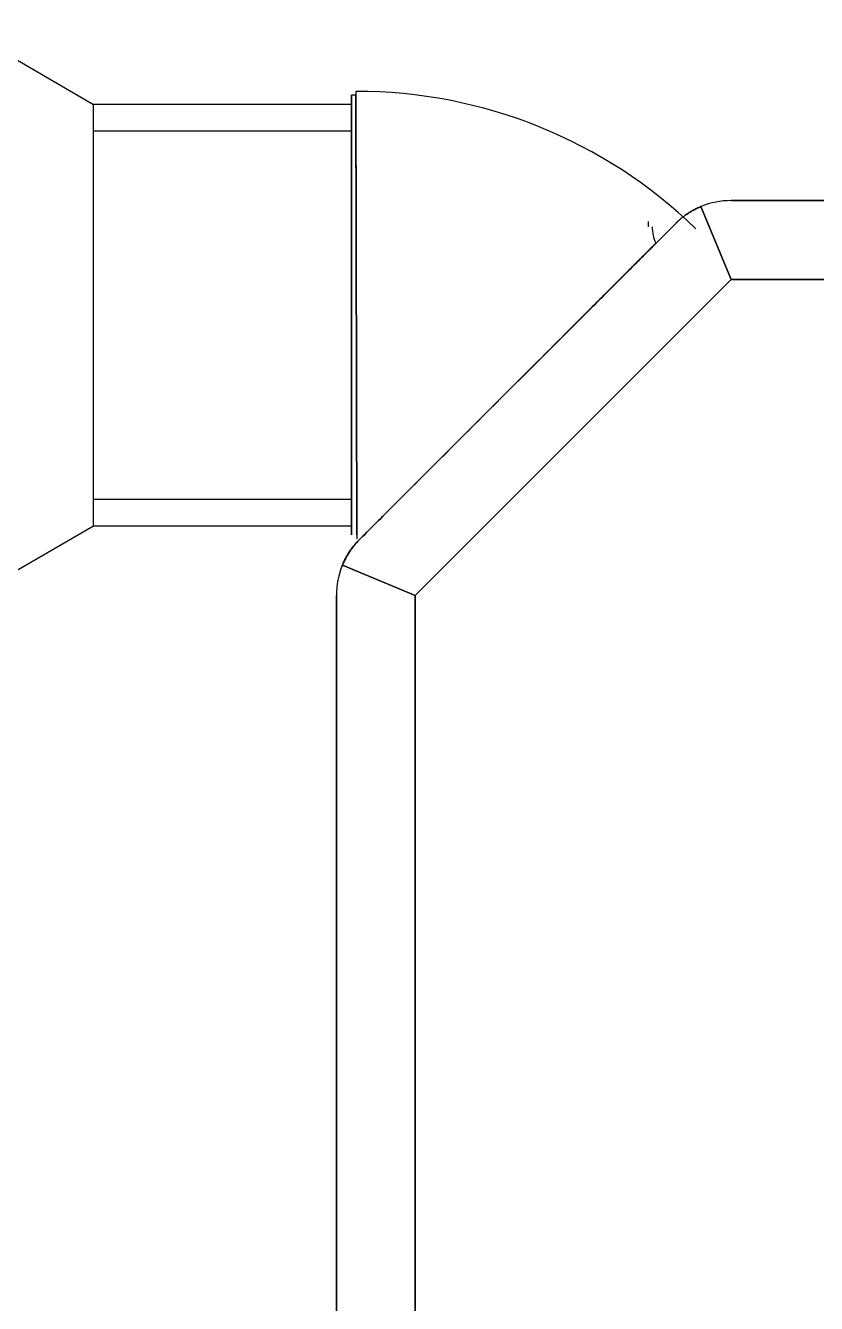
# Model space of a CAD drawing. Header units: millimetres. Extents: x 441156 to 441876, y 4514765 to 4515211.
# Drawn here: x 441335.7656 to 441335.9158, y 4515148.1298 to 4515148.3726 of the extents above; entities that cross this region are included whole.
import ezdxf

# ---------------------------------------------------------------- set-up
doc = ezdxf.new("R2010")
doc.units = ezdxf.units.MM
doc.layers.add('Instalaciones_ventilación_extracción', color=86, linetype='Continuous', lineweight=25)

msp = doc.modelspace()

# ---------------------------------------------------------------- linework, layer by layer
at = {"layer": 'Instalaciones_ventilación_extracción'}
for p, q in [((441335.7526433209, 4515148.3725512, -5.307373364137415e-07), (441335.7784740703, 4515148.3575512, -5.307373364137415e-07)), ((441335.8283126281, 4515148.360051059, -5.307373364137415e-07), (441335.8284609804, 4515148.275051189, -5.307373364137415e-07)), ((441335.8283126281, 4515148.360051059, -5.307373364137415e-07), (441335.8284609804, 4515148.275051189, -5.307373364137415e-07)), ((441335.8274740709, 4515148.3575512, -5.307373364137415e-07), (441335.7784740703, 4515148.3575512, -5.307373364137415e-07)), ((441335.7784740703, 4515148.2775512, -5.307373364137415e-07), (441335.7784740703, 4515148.3575512, -5.307373364137415e-07)), ((441335.8274740709, 4515148.3593012, -5.307373364137415e-07), (441335.8274740709, 4515148.2758012, -5.307373364137415e-07)), ((441335.8283139367, 4515148.3593012, -5.307373364137415e-07), (441335.8274740709, 4515148.3593012, -5.307373364137415e-07)), ((441335.8274740709, 4515148.2758012, -5.307373364137415e-07), (441335.8274740709, 4515148.3593012, -5.307373364137415e-07)), ((441335.8274740709, 4515148.3575512, -5.307373364137415e-07), (441335.8274740709, 4515148.2775512, -5.307373364137415e-07)), ((441335.8274740709, 4515148.2775512, -5.307373364137415e-07), (441335.8274740709, 4515148.3575512, -5.307373364137415e-07)), ((441335.8284596719, 4515148.2758012, -5.307373364137415e-07), (441335.8283139367, 4515148.3593012, -5.307373364137415e-07)), ((441335.8283139367, 4515148.3593012, -5.307373364137415e-07), (441335.8284596719, 4515148.2758012, -5.307373364137415e-07)), ((441335.7784740703, 4515148.3525512, -5.307373364137415e-07), (441335.8274740709, 4515148.3525512, -5.307373364137415e-07)), ((441335.8274740709, 4515148.2825512, -5.307373364137415e-07), (441335.8274740709, 4515148.3525512, -5.307373364137415e-07)), ((441335.8274740709, 4515148.3525512, -5.307373364137415e-07), (441335.8274740709, 4515148.2825512, -5.307373364137415e-07)), ((441335.8936602945, 4515148.33808144, -5.307373364137415e-07), (441335.8934620066, 4515148.337994266, -5.307373364137415e-07)), ((441335.8934620066, 4515148.337994266, -5.307373364137415e-07), (441335.8936602945, 4515148.33808144, -5.307373364137415e-07)), ((441335.8938612684, 4515148.33816631, -5.307373364137415e-07), (441335.8936602945, 4515148.33808144, -5.307373364137415e-07)), ((441335.8936602945, 4515148.33808144, -5.307373364137415e-07), (441335.8938612684, 4515148.33816631, -5.307373364137415e-07)), ((441335.8996023794, 4515148.324306034, -5.307373364137415e-07), (441335.8938612646, 4515148.33816631, -5.307373364137415e-07)), ((441335.8938612646, 4515148.33816631, -5.307373364137415e-07), (441335.8996023794, 4515148.324306034, -5.307373364137415e-07)), ((441336.1595964829, 4515148.339306034, -5.307373364137415e-07), (441335.8995964822, 4515148.339306034, -5.307373364137415e-07)), ((441335.8995964822, 4515148.339306034, -5.307373364137415e-07), (441336.1595964829, 4515148.339306034, -5.307373364137415e-07)), ((441335.8897010206, 4515148.335578999, -5.307373364137415e-07), (441335.8895921183, 4515148.335482471, -5.307373364137415e-07)), ((441335.8895921183, 4515148.335482471, -5.307373364137415e-07), (441335.8897010206, 4515148.335578999, -5.307373364137415e-07)), ((441335.8898140422, 4515148.33567722, -5.307373364137415e-07), (441335.8897010206, 4515148.335578999, -5.307373364137415e-07)), ((441335.8897010206, 4515148.335578999, -5.307373364137415e-07), (441335.8898140422, 4515148.33567722, -5.307373364137415e-07)), ((441335.8899310619, 4515148.335776844, -5.307373364137415e-07), (441335.8898140422, 4515148.33567722, -5.307373364137415e-07)), ((441335.8898140422, 4515148.33567722, -5.307373364137415e-07), (441335.8899310619, 4515148.335776844, -5.307373364137415e-07)), ((441335.8900522019, 4515148.335877841, -5.307373364137415e-07), (441335.8899310619, 4515148.335776844, -5.307373364137415e-07)), ((441335.8899310619, 4515148.335776844, -5.307373364137415e-07), (441335.8900522019, 4515148.335877841, -5.307373364137415e-07)), ((441335.8901777199, 4515148.335980183, -5.307373364137415e-07), (441335.8900522019, 4515148.335877841, -5.307373364137415e-07)), ((441335.8900522019, 4515148.335877841, -5.307373364137415e-07), (441335.8901777199, 4515148.335980183, -5.307373364137415e-07)), ((441335.8903074662, 4515148.336083622, -5.307373364137415e-07), (441335.8901777199, 4515148.335980183, -5.307373364137415e-07)), ((441335.8901777199, 4515148.335980183, -5.307373364137415e-07), (441335.8903074662, 4515148.336083622, -5.307373364137415e-07)), ((441335.8904411939, 4515148.33618784, -5.307373364137415e-07), (441335.8903074662, 4515148.336083622, -5.307373364137415e-07)), ((441335.8903074662, 4515148.336083622, -5.307373364137415e-07), (441335.8904411939, 4515148.33618784, -5.307373364137415e-07)), ((441335.8905787214, 4515148.336292545, -5.307373364137415e-07), (441335.8904411939, 4515148.33618784, -5.307373364137415e-07)), ((441335.8904411939, 4515148.33618784, -5.307373364137415e-07), (441335.8905787214, 4515148.336292545, -5.307373364137415e-07)), ((441335.8907197888, 4515148.336397434, -5.307373364137415e-07), (441335.8905787214, 4515148.336292545, -5.307373364137415e-07)), ((441335.8905787214, 4515148.336292545, -5.307373364137415e-07), (441335.8907197888, 4515148.336397434, -5.307373364137415e-07)), ((441335.8908641978, 4515148.336502185, -5.307373364137415e-07), (441335.8907197888, 4515148.336397434, -5.307373364137415e-07)), ((441335.8907197888, 4515148.336397434, -5.307373364137415e-07), (441335.8908641978, 4515148.336502185, -5.307373364137415e-07)), ((441335.8910117202, 4515148.336606525, -5.307373364137415e-07), (441335.8908641978, 4515148.336502185, -5.307373364137415e-07)), ((441335.8908641978, 4515148.336502185, -5.307373364137415e-07), (441335.8910117202, 4515148.336606525, -5.307373364137415e-07)), ((441335.8911626904, 4515148.336710499, -5.307373364137415e-07), (441335.8910117202, 4515148.336606525, -5.307373364137415e-07)), ((441335.8910117202, 4515148.336606525, -5.307373364137415e-07), (441335.8911626904, 4515148.336710499, -5.307373364137415e-07)), ((441335.8913178115, 4515148.336814533, -5.307373364137415e-07), (441335.8911626904, 4515148.336710499, -5.307373364137415e-07)), ((441335.8911626904, 4515148.336710499, -5.307373364137415e-07), (441335.8913178115, 4515148.336814533, -5.307373364137415e-07)), ((441335.8914769913, 4515148.336918415, -5.307373364137415e-07), (441335.8913178115, 4515148.336814533, -5.307373364137415e-07)), ((441335.8913178115, 4515148.336814533, -5.307373364137415e-07), (441335.8914769913, 4515148.336918415, -5.307373364137415e-07)), ((441335.8916401078, 4515148.337021946, -5.307373364137415e-07), (441335.8914769913, 4515148.336918415, -5.307373364137415e-07)), ((441335.8914769913, 4515148.336918415, -5.307373364137415e-07), (441335.8916401078, 4515148.337021946, -5.307373364137415e-07)), ((441335.8918070688, 4515148.337124897, -5.307373364137415e-07), (441335.8916401078, 4515148.337021946, -5.307373364137415e-07)), ((441335.8916401078, 4515148.337021946, -5.307373364137415e-07), (441335.8918070688, 4515148.337124897, -5.307373364137415e-07)), ((441335.8919777383, 4515148.337227101, -5.307373364137415e-07), (441335.8918070688, 4515148.337124897, -5.307373364137415e-07)), ((441335.8918070688, 4515148.337124897, -5.307373364137415e-07), (441335.8919777383, 4515148.337227101, -5.307373364137415e-07)), ((441335.8921520092, 4515148.337328312, -5.307373364137415e-07), (441335.8919777383, 4515148.337227101, -5.307373364137415e-07)), ((441335.8919777383, 4515148.337227101, -5.307373364137415e-07), (441335.8921520092, 4515148.337328312, -5.307373364137415e-07)), ((441335.8923297745, 4515148.337428333, -5.307373364137415e-07), (441335.8921520092, 4515148.337328312, -5.307373364137415e-07)), ((441335.8921520092, 4515148.337328312, -5.307373364137415e-07), (441335.8923297745, 4515148.337428333, -5.307373364137415e-07)), ((441335.8925109112, 4515148.337526997, -5.307373364137415e-07), (441335.8923297745, 4515148.337428333, -5.307373364137415e-07)), ((441335.8923297745, 4515148.337428333, -5.307373364137415e-07), (441335.8925109112, 4515148.337526997, -5.307373364137415e-07)), ((441335.8926952683, 4515148.337624119, -5.307373364137415e-07), (441335.8925109112, 4515148.337526997, -5.307373364137415e-07)), ((441335.8925109112, 4515148.337526997, -5.307373364137415e-07), (441335.8926952683, 4515148.337624119, -5.307373364137415e-07)), ((441335.8928827072, 4515148.337719562, -5.307373364137415e-07), (441335.8926952683, 4515148.337624119, -5.307373364137415e-07)), ((441335.8926952683, 4515148.337624119, -5.307373364137415e-07), (441335.8928827072, 4515148.337719562, -5.307373364137415e-07)), ((441335.8930730752, 4515148.337813175, -5.307373364137415e-07), (441335.8928827072, 4515148.337719562, -5.307373364137415e-07)), ((441335.8928827072, 4515148.337719562, -5.307373364137415e-07), (441335.8930730752, 4515148.337813175, -5.307373364137415e-07)), ((441335.8932662212, 4515148.337904789, -5.307373364137415e-07), (441335.8930730752, 4515148.337813175, -5.307373364137415e-07)), ((441335.8930730752, 4515148.337813175, -5.307373364137415e-07), (441335.8932662212, 4515148.337904789, -5.307373364137415e-07)), ((441335.8934620066, 4515148.337994266, -5.307373364137415e-07), (441335.8932662212, 4515148.337904789, -5.307373364137415e-07)), ((441335.8932662212, 4515148.337904789, -5.307373364137415e-07), (441335.8934620066, 4515148.337994266, -5.307373364137415e-07)), ((441335.8892429114, 4515148.335159769, -5.307373364137415e-07), (441335.8287427478, 4515148.274659605, -5.307373364137415e-07)), ((441335.8287427478, 4515148.274659605, -5.307373364137415e-07), (441335.8892429114, 4515148.335159769, -5.307373364137415e-07)), ((441335.8289898808, 4515148.274912636, -5.307373364137415e-07), (441335.8889898804, 4515148.334912635, -5.307373364137415e-07)), ((441335.8889898804, 4515148.334912635, -5.307373364137415e-07), (441335.8289898808, 4515148.274912636, -5.307373364137415e-07)), ((441335.8838464829, 4515148.335306033, -5.307373364137415e-07), (441335.8838464829, 4515148.334320433, -5.307373364137415e-07)), ((441335.8892995768, 4515148.335213535, -5.307373364137415e-07), (441335.8892429058, 4515148.335159763, -5.307373364137415e-07)), ((441335.8892429058, 4515148.335159763, -5.307373364137415e-07), (441335.8892995768, 4515148.335213535, -5.307373364137415e-07)), ((441335.8893898024, 4515148.335298023, -5.307373364137415e-07), (441335.8892995768, 4515148.335213535, -5.307373364137415e-07)), ((441335.8892995768, 4515148.335213535, -5.307373364137415e-07), (441335.8893898024, 4515148.335298023, -5.307373364137415e-07)), ((441335.8894882218, 4515148.335388584, -5.307373364137415e-07), (441335.8893898024, 4515148.335298023, -5.307373364137415e-07)), ((441335.8893898024, 4515148.335298023, -5.307373364137415e-07), (441335.8894882218, 4515148.335388584, -5.307373364137415e-07)), ((441335.8895921183, 4515148.335482471, -5.307373364137415e-07), (441335.8894882218, 4515148.335388584, -5.307373364137415e-07)), ((441335.8894882218, 4515148.335388584, -5.307373364137415e-07), (441335.8895921183, 4515148.335482471, -5.307373364137415e-07)), ((441335.8848649149, 4515148.330787677, -5.307373364137415e-07), (441335.8847541359, 4515148.330676898, -5.307373364137415e-07)), ((441335.8847541359, 4515148.330676898, -5.307373364137415e-07), (441335.8848649149, 4515148.330787677, -5.307373364137415e-07)), ((441335.8849624039, 4515148.33088515, -5.307373364137415e-07), (441335.8848649149, 4515148.330787677, -5.307373364137415e-07)), ((441335.8848649149, 4515148.330787677, -5.307373364137415e-07), (441335.8849624039, 4515148.33088515, -5.307373364137415e-07)), ((441335.8850464641, 4515148.330969227, -5.307373364137415e-07), (441335.8849624039, 4515148.33088515, -5.307373364137415e-07)), ((441335.8849624039, 4515148.33088515, -5.307373364137415e-07), (441335.8850464641, 4515148.330969227, -5.307373364137415e-07)), ((441335.8851170053, 4515148.331039753, -5.307373364137415e-07), (441335.8850464641, 4515148.330969227, -5.307373364137415e-07)), ((441335.8850464641, 4515148.330969227, -5.307373364137415e-07), (441335.8851170053, 4515148.331039753, -5.307373364137415e-07)), ((441335.8851739212, 4515148.331096684, -5.307373364137415e-07), (441335.8851170053, 4515148.331039753, -5.307373364137415e-07)), ((441335.8851170053, 4515148.331039753, -5.307373364137415e-07), (441335.8851739212, 4515148.331096684, -5.307373364137415e-07)), ((441335.8852175155, 4515148.331140262, -5.307373364137415e-07), (441335.8851739212, 4515148.331096684, -5.307373364137415e-07)), ((441335.8851739212, 4515148.331096684, -5.307373364137415e-07), (441335.8852175155, 4515148.331140262, -5.307373364137415e-07)), ((441335.885248155, 4515148.331170902, -5.307373364137415e-07), (441335.8852175155, 4515148.331140262, -5.307373364137415e-07)), ((441335.8852175155, 4515148.331140262, -5.307373364137415e-07), (441335.885248155, 4515148.331170902, -5.307373364137415e-07)), ((441335.8852662367, 4515148.331188999, -5.307373364137415e-07), (441335.885248155, 4515148.331170902, -5.307373364137415e-07)), ((441335.885248155, 4515148.331170902, -5.307373364137415e-07), (441335.8852662367, 4515148.331188999, -5.307373364137415e-07)), ((441335.8852721878, 4515148.331194934, -5.307373364137415e-07), (441335.8852662367, 4515148.331188999, -5.307373364137415e-07)), ((441335.8852662367, 4515148.331188999, -5.307373364137415e-07), (441335.8852721878, 4515148.331194934, -5.307373364137415e-07)), ((441335.8825458229, 4515148.328468585, -5.307373364137415e-07), (441335.8822943128, 4515148.328217075, -5.307373364137415e-07)), ((441335.8822943128, 4515148.328217075, -5.307373364137415e-07), (441335.8825458229, 4515148.328468585, -5.307373364137415e-07)), ((441335.8827835244, 4515148.328706272, -5.307373364137415e-07), (441335.8825458229, 4515148.328468585, -5.307373364137415e-07)), ((441335.8825458229, 4515148.328468585, -5.307373364137415e-07), (441335.8827835244, 4515148.328706272, -5.307373364137415e-07)), ((441335.8830077832, 4515148.328930546, -5.307373364137415e-07), (441335.8827835244, 4515148.328706272, -5.307373364137415e-07)), ((441335.8827835244, 4515148.328706272, -5.307373364137415e-07), (441335.8830077832, 4515148.328930546, -5.307373364137415e-07)), ((441335.8832243361, 4515148.329147083, -5.307373364137415e-07), (441335.8830077832, 4515148.328930546, -5.307373364137415e-07)), ((441335.8830077832, 4515148.328930546, -5.307373364137415e-07), (441335.8832243361, 4515148.329147083, -5.307373364137415e-07)), ((441335.8834338847, 4515148.329356632, -5.307373364137415e-07), (441335.8832243361, 4515148.329147083, -5.307373364137415e-07)), ((441335.8832243361, 4515148.329147083, -5.307373364137415e-07), (441335.8834338847, 4515148.329356632, -5.307373364137415e-07)), ((441335.8836354843, 4515148.329558246, -5.307373364137415e-07), (441335.8834338847, 4515148.329356632, -5.307373364137415e-07)), ((441335.8834338847, 4515148.329356632, -5.307373364137415e-07), (441335.8836354843, 4515148.329558246, -5.307373364137415e-07)), ((441335.8838281722, 4515148.329750935, -5.307373364137415e-07), (441335.8836354843, 4515148.329558246, -5.307373364137415e-07)), ((441335.8836354843, 4515148.329558246, -5.307373364137415e-07), (441335.8838281722, 4515148.329750935, -5.307373364137415e-07)), ((441335.884010988, 4515148.32993375, -5.307373364137415e-07), (441335.8838281722, 4515148.329750935, -5.307373364137415e-07)), ((441335.8838281722, 4515148.329750935, -5.307373364137415e-07), (441335.884010988, 4515148.32993375, -5.307373364137415e-07)), ((441335.884183183, 4515148.33010593, -5.307373364137415e-07), (441335.884010988, 4515148.32993375, -5.307373364137415e-07)), ((441335.884010988, 4515148.32993375, -5.307373364137415e-07), (441335.884183183, 4515148.33010593, -5.307373364137415e-07)), ((441335.8843441482, 4515148.330266911, -5.307373364137415e-07), (441335.884183183, 4515148.33010593, -5.307373364137415e-07)), ((441335.884183183, 4515148.33010593, -5.307373364137415e-07), (441335.8843441482, 4515148.330266911, -5.307373364137415e-07)), ((441335.8844933488, 4515148.330416095, -5.307373364137415e-07), (441335.8843441482, 4515148.330266911, -5.307373364137415e-07)), ((441335.8843441482, 4515148.330266911, -5.307373364137415e-07), (441335.8844933488, 4515148.330416095, -5.307373364137415e-07)), ((441335.884630189, 4515148.330552937, -5.307373364137415e-07), (441335.8844933488, 4515148.330416095, -5.307373364137415e-07)), ((441335.8844933488, 4515148.330416095, -5.307373364137415e-07), (441335.884630189, 4515148.330552937, -5.307373364137415e-07)), ((441335.8847541359, 4515148.330676898, -5.307373364137415e-07), (441335.884630189, 4515148.330552937, -5.307373364137415e-07)), ((441335.884630189, 4515148.330552937, -5.307373364137415e-07), (441335.8847541359, 4515148.330676898, -5.307373364137415e-07)), ((441335.8801683511, 4515148.326091114, -5.307373364137415e-07), (441335.8798177807, 4515148.325740527, -5.307373364137415e-07)), ((441335.8798177807, 4515148.325740527, -5.307373364137415e-07), (441335.8801683511, 4515148.326091114, -5.307373364137415e-07)), ((441335.8805082866, 4515148.326431049, -5.307373364137415e-07), (441335.8801683511, 4515148.326091114, -5.307373364137415e-07)), ((441335.8801683511, 4515148.326091114, -5.307373364137415e-07), (441335.8805082866, 4515148.326431049, -5.307373364137415e-07)), ((441335.8808370369, 4515148.326759784, -5.307373364137415e-07), (441335.8805082866, 4515148.326431049, -5.307373364137415e-07)), ((441335.8805082866, 4515148.326431049, -5.307373364137415e-07), (441335.8808370369, 4515148.326759784, -5.307373364137415e-07)), ((441335.8811540238, 4515148.327076785, -5.307373364137415e-07), (441335.8808370369, 4515148.326759784, -5.307373364137415e-07)), ((441335.8808370369, 4515148.326759784, -5.307373364137415e-07), (441335.8811540238, 4515148.327076785, -5.307373364137415e-07)), ((441335.8814587264, 4515148.327381473, -5.307373364137415e-07), (441335.8811540238, 4515148.327076785, -5.307373364137415e-07)), ((441335.8811540238, 4515148.327076785, -5.307373364137415e-07), (441335.8814587264, 4515148.327381473, -5.307373364137415e-07)), ((441335.8817505815, 4515148.327673328, -5.307373364137415e-07), (441335.8814587264, 4515148.327381473, -5.307373364137415e-07)), ((441335.8814587264, 4515148.327381473, -5.307373364137415e-07), (441335.8817505815, 4515148.327673328, -5.307373364137415e-07)), ((441335.8820291764, 4515148.327951923, -5.307373364137415e-07), (441335.8817505815, 4515148.327673328, -5.307373364137415e-07)), ((441335.8817505815, 4515148.327673328, -5.307373364137415e-07), (441335.8820291764, 4515148.327951923, -5.307373364137415e-07)), ((441335.8822943128, 4515148.328217075, -5.307373364137415e-07), (441335.8820291764, 4515148.327951923, -5.307373364137415e-07)), ((441335.8820291764, 4515148.327951923, -5.307373364137415e-07), (441335.8822943128, 4515148.328217075, -5.307373364137415e-07)), ((441335.8395964826, 4515148.264300137, -5.307373364137415e-07), (441335.8996023794, 4515148.324306034, -5.307373364137415e-07)), ((441335.8996023794, 4515148.324306034, -5.307373364137415e-07), (441335.8395964826, 4515148.264300137, -5.307373364137415e-07)), ((441335.877538759, 4515148.32346152, -5.307373364137415e-07), (441335.8771389329, 4515148.323061694, -5.307373364137415e-07)), ((441335.8771389329, 4515148.323061694, -5.307373364137415e-07), (441335.877538759, 4515148.32346152, -5.307373364137415e-07)), ((441335.8779347545, 4515148.323857502, -5.307373364137415e-07), (441335.877538759, 4515148.32346152, -5.307373364137415e-07)), ((441335.877538759, 4515148.32346152, -5.307373364137415e-07), (441335.8779347545, 4515148.323857502, -5.307373364137415e-07)), ((441335.8783256697, 4515148.324248416, -5.307373364137415e-07), (441335.8779347545, 4515148.323857502, -5.307373364137415e-07)), ((441335.8779347545, 4515148.323857502, -5.307373364137415e-07), (441335.8783256697, 4515148.324248416, -5.307373364137415e-07)), ((441335.878710359, 4515148.324633106, -5.307373364137415e-07), (441335.8783256697, 4515148.324248416, -5.307373364137415e-07)), ((441335.8783256697, 4515148.324248416, -5.307373364137415e-07), (441335.878710359, 4515148.324633106, -5.307373364137415e-07)), ((441335.8790878762, 4515148.325010624, -5.307373364137415e-07), (441335.878710359, 4515148.324633106, -5.307373364137415e-07)), ((441335.878710359, 4515148.324633106, -5.307373364137415e-07), (441335.8790878762, 4515148.325010624, -5.307373364137415e-07)), ((441335.8794573226, 4515148.325380069, -5.307373364137415e-07), (441335.8790878762, 4515148.325010624, -5.307373364137415e-07)), ((441335.8790878762, 4515148.325010624, -5.307373364137415e-07), (441335.8794573226, 4515148.325380069, -5.307373364137415e-07)), ((441335.8798177807, 4515148.325740527, -5.307373364137415e-07), (441335.8794573226, 4515148.325380069, -5.307373364137415e-07)), ((441335.8794573226, 4515148.325380069, -5.307373364137415e-07), (441335.8798177807, 4515148.325740527, -5.307373364137415e-07)), ((441335.8996023794, 4515148.324306034, -5.307373364137415e-07), (441336.1595905849, 4515148.324306034, -5.307373364137415e-07)), ((441336.1595905849, 4515148.324306034, -5.307373364137415e-07), (441335.8996023794, 4515148.324306034, -5.307373364137415e-07)), ((441335.8754975597, 4515148.321420307, -5.307373364137415e-07), (441335.8750587932, 4515148.320981541, -5.307373364137415e-07)), ((441335.8750587932, 4515148.320981541, -5.307373364137415e-07), (441335.8754975597, 4515148.321420307, -5.307373364137415e-07)), ((441335.8759224105, 4515148.321845173, -5.307373364137415e-07), (441335.8754975597, 4515148.321420307, -5.307373364137415e-07)), ((441335.8754975597, 4515148.321420307, -5.307373364137415e-07), (441335.8759224105, 4515148.321845173, -5.307373364137415e-07)), ((441335.8763327195, 4515148.322255481, -5.307373364137415e-07), (441335.8759224105, 4515148.321845173, -5.307373364137415e-07)), ((441335.8759224105, 4515148.321845173, -5.307373364137415e-07), (441335.8763327195, 4515148.322255481, -5.307373364137415e-07)), ((441335.8767365121, 4515148.32265926, -5.307373364137415e-07), (441335.8763327195, 4515148.322255481, -5.307373364137415e-07)), ((441335.8763327195, 4515148.322255481, -5.307373364137415e-07), (441335.8767365121, 4515148.32265926, -5.307373364137415e-07)), ((441335.8771389329, 4515148.323061694, -5.307373364137415e-07), (441335.8767365121, 4515148.32265926, -5.307373364137415e-07)), ((441335.8767365121, 4515148.32265926, -5.307373364137415e-07), (441335.8771389329, 4515148.323061694, -5.307373364137415e-07)), ((441335.8726815355, 4515148.318604282, -5.307373364137415e-07), (441335.8721754315, 4515148.318098178, -5.307373364137415e-07)), ((441335.8721754315, 4515148.318098178, -5.307373364137415e-07), (441335.8726815355, 4515148.318604282, -5.307373364137415e-07)), ((441335.873178682, 4515148.319101429, -5.307373364137415e-07), (441335.8726815355, 4515148.318604282, -5.307373364137415e-07)), ((441335.8726815355, 4515148.318604282, -5.307373364137415e-07), (441335.873178682, 4515148.319101429, -5.307373364137415e-07)), ((441335.8736659099, 4515148.319588657, -5.307373364137415e-07), (441335.873178682, 4515148.319101429, -5.307373364137415e-07)), ((441335.873178682, 4515148.319101429, -5.307373364137415e-07), (441335.8736659099, 4515148.319588657, -5.307373364137415e-07)), ((441335.8741422432, 4515148.320065006, -5.307373364137415e-07), (441335.8736659099, 4515148.319588657, -5.307373364137415e-07)), ((441335.8736659099, 4515148.319588657, -5.307373364137415e-07), (441335.8741422432, 4515148.320065006, -5.307373364137415e-07)), ((441335.8746067823, 4515148.320529545, -5.307373364137415e-07), (441335.8741422432, 4515148.320065006, -5.307373364137415e-07)), ((441335.8741422432, 4515148.320065006, -5.307373364137415e-07), (441335.8746067823, 4515148.320529545, -5.307373364137415e-07)), ((441335.8750587932, 4515148.320981541, -5.307373364137415e-07), (441335.8746067823, 4515148.320529545, -5.307373364137415e-07)), ((441335.8746067823, 4515148.320529545, -5.307373364137415e-07), (441335.8750587932, 4515148.320981541, -5.307373364137415e-07)), ((441335.8706132366, 4515148.316535984, -5.307373364137415e-07), (441335.8700815902, 4515148.316004337, -5.307373364137415e-07)), ((441335.8700815902, 4515148.316004337, -5.307373364137415e-07), (441335.8706132366, 4515148.316535984, -5.307373364137415e-07)), ((441335.8711402292, 4515148.317062977, -5.307373364137415e-07), (441335.8706132366, 4515148.316535984, -5.307373364137415e-07)), ((441335.8706132366, 4515148.316535984, -5.307373364137415e-07), (441335.8711402292, 4515148.317062977, -5.307373364137415e-07)), ((441335.8716613321, 4515148.317584095, -5.307373364137415e-07), (441335.8711402292, 4515148.317062977, -5.307373364137415e-07)), ((441335.8711402292, 4515148.317062977, -5.307373364137415e-07), (441335.8716613321, 4515148.317584095, -5.307373364137415e-07)), ((441335.8721754315, 4515148.318098178, -5.307373364137415e-07), (441335.8716613321, 4515148.317584095, -5.307373364137415e-07)), ((441335.8716613321, 4515148.317584095, -5.307373364137415e-07), (441335.8721754315, 4515148.318098178, -5.307373364137415e-07)), ((441335.8679329694, 4515148.313855732, -5.307373364137415e-07), (441335.8673969588, 4515148.313319721, -5.307373364137415e-07)), ((441335.8673969588, 4515148.313319721, -5.307373364137415e-07), (441335.8679329694, 4515148.313855732, -5.307373364137415e-07)), ((441335.8684708417, 4515148.314393588, -5.307373364137415e-07), (441335.8679329694, 4515148.313855732, -5.307373364137415e-07)), ((441335.8679329694, 4515148.313855732, -5.307373364137415e-07), (441335.8684708417, 4515148.314393588, -5.307373364137415e-07)), ((441335.8690091415, 4515148.314931904, -5.307373364137415e-07), (441335.8684708417, 4515148.314393588, -5.307373364137415e-07)), ((441335.8684708417, 4515148.314393588, -5.307373364137415e-07), (441335.8690091415, 4515148.314931904, -5.307373364137415e-07)), ((441335.8695464793, 4515148.315469242, -5.307373364137415e-07), (441335.8690091415, 4515148.314931904, -5.307373364137415e-07)), ((441335.8690091415, 4515148.314931904, -5.307373364137415e-07), (441335.8695464793, 4515148.315469242, -5.307373364137415e-07)), ((441335.8700815902, 4515148.316004337, -5.307373364137415e-07), (441335.8695464793, 4515148.315469242, -5.307373364137415e-07)), ((441335.8695464793, 4515148.315469242, -5.307373364137415e-07), (441335.8700815902, 4515148.316004337, -5.307373364137415e-07)), ((441335.8657985085, 4515148.311721271, -5.307373364137415e-07), (441335.8652487497, 4515148.311171512, -5.307373364137415e-07)), ((441335.8652487497, 4515148.311171512, -5.307373364137415e-07), (441335.8657985085, 4515148.311721271, -5.307373364137415e-07)), ((441335.8663355417, 4515148.312258304, -5.307373364137415e-07), (441335.8657985085, 4515148.311721271, -5.307373364137415e-07)), ((441335.8657985085, 4515148.311721271, -5.307373364137415e-07), (441335.8663355417, 4515148.312258304, -5.307373364137415e-07)), ((441335.8668642283, 4515148.312786991, -5.307373364137415e-07), (441335.8663355417, 4515148.312258304, -5.307373364137415e-07)), ((441335.8663355417, 4515148.312258304, -5.307373364137415e-07), (441335.8668642283, 4515148.312786991, -5.307373364137415e-07)), ((441335.8673969588, 4515148.313319721, -5.307373364137415e-07), (441335.8668642283, 4515148.312786991, -5.307373364137415e-07)), ((441335.8668642283, 4515148.312786991, -5.307373364137415e-07), (441335.8673969588, 4515148.313319721, -5.307373364137415e-07)), ((441335.8629451307, 4515148.308867877, -5.307373364137415e-07), (441335.8623488626, 4515148.308271625, -5.307373364137415e-07)), ((441335.8623488626, 4515148.308271625, -5.307373364137415e-07), (441335.8629451307, 4515148.308867877, -5.307373364137415e-07)), ((441335.8635344251, 4515148.309457188, -5.307373364137415e-07), (441335.8629451307, 4515148.308867877, -5.307373364137415e-07)), ((441335.8629451307, 4515148.308867877, -5.307373364137415e-07), (441335.8635344251, 4515148.309457188, -5.307373364137415e-07)), ((441335.8641155862, 4515148.310038334, -5.307373364137415e-07), (441335.8635344251, 4515148.309457188, -5.307373364137415e-07)), ((441335.8635344251, 4515148.309457188, -5.307373364137415e-07), (441335.8641155862, 4515148.310038334, -5.307373364137415e-07)), ((441335.8646874099, 4515148.310610157, -5.307373364137415e-07), (441335.8641155862, 4515148.310038334, -5.307373364137415e-07)), ((441335.8641155862, 4515148.310038334, -5.307373364137415e-07), (441335.8646874099, 4515148.310610157, -5.307373364137415e-07)), ((441335.8652487497, 4515148.311171512, -5.307373364137415e-07), (441335.8646874099, 4515148.310610157, -5.307373364137415e-07)), ((441335.8646874099, 4515148.310610157, -5.307373364137415e-07), (441335.8652487497, 4515148.311171512, -5.307373364137415e-07)), ((441335.860531205, 4515148.306453953, -5.307373364137415e-07), (441335.8599198011, 4515148.305842548, -5.307373364137415e-07)), ((441335.8599198011, 4515148.305842548, -5.307373364137415e-07), (441335.860531205, 4515148.306453953, -5.307373364137415e-07)), ((441335.8611406569, 4515148.307063419, -5.307373364137415e-07), (441335.860531205, 4515148.306453953, -5.307373364137415e-07)), ((441335.860531205, 4515148.306453953, -5.307373364137415e-07), (441335.8611406569, 4515148.307063419, -5.307373364137415e-07)), ((441335.8617469647, 4515148.307669727, -5.307373364137415e-07), (441335.8611406569, 4515148.307063419, -5.307373364137415e-07)), ((441335.8611406569, 4515148.307063419, -5.307373364137415e-07), (441335.8617469647, 4515148.307669727, -5.307373364137415e-07)), ((441335.8623488626, 4515148.308271625, -5.307373364137415e-07), (441335.8617469647, 4515148.307669727, -5.307373364137415e-07)), ((441335.8617469647, 4515148.307669727, -5.307373364137415e-07), (441335.8623488626, 4515148.308271625, -5.307373364137415e-07)), ((441335.8586964884, 4515148.304619251, -5.307373364137415e-07), (441335.8580872665, 4515148.304010029, -5.307373364137415e-07)), ((441335.8580872665, 4515148.304010029, -5.307373364137415e-07), (441335.8586964884, 4515148.304619251, -5.307373364137415e-07)), ((441335.8593077862, 4515148.305230534, -5.307373364137415e-07), (441335.8586964884, 4515148.304619251, -5.307373364137415e-07)), ((441335.8586964884, 4515148.304619251, -5.307373364137415e-07), (441335.8593077862, 4515148.305230534, -5.307373364137415e-07)), ((441335.8599198011, 4515148.305842548, -5.307373364137415e-07), (441335.8593077862, 4515148.305230534, -5.307373364137415e-07)), ((441335.8593077862, 4515148.305230534, -5.307373364137415e-07), (441335.8599198011, 4515148.305842548, -5.307373364137415e-07)), ((441335.8556982891, 4515148.301621052, -5.307373364137415e-07), (441335.8551199349, 4515148.301042682, -5.307373364137415e-07)), ((441335.8551199349, 4515148.301042682, -5.307373364137415e-07), (441335.8556982891, 4515148.301621052, -5.307373364137415e-07)), ((441335.8562855997, 4515148.302208347, -5.307373364137415e-07), (441335.8556982891, 4515148.301621052, -5.307373364137415e-07)), ((441335.8556982891, 4515148.301621052, -5.307373364137415e-07), (441335.8562855997, 4515148.302208347, -5.307373364137415e-07)), ((441335.8568804485, 4515148.302803196, -5.307373364137415e-07), (441335.8562855997, 4515148.302208347, -5.307373364137415e-07)), ((441335.8562855997, 4515148.302208347, -5.307373364137415e-07), (441335.8568804485, 4515148.302803196, -5.307373364137415e-07)), ((441335.8574814617, 4515148.303404224, -5.307373364137415e-07), (441335.8568804485, 4515148.302803196, -5.307373364137415e-07)), ((441335.8568804485, 4515148.302803196, -5.307373364137415e-07), (441335.8574814617, 4515148.303404224, -5.307373364137415e-07)), ((441335.8580872665, 4515148.304010029, -5.307373364137415e-07), (441335.8574814617, 4515148.303404224, -5.307373364137415e-07)), ((441335.8574814617, 4515148.303404224, -5.307373364137415e-07), (441335.8580872665, 4515148.304010029, -5.307373364137415e-07)), ((441335.8533752455, 4515148.299297992, -5.307373364137415e-07), (441335.852778047, 4515148.298700809, -5.307373364137415e-07)), ((441335.852778047, 4515148.298700809, -5.307373364137415e-07), (441335.8533752455, 4515148.299297992, -5.307373364137415e-07)), ((441335.8539653641, 4515148.299888111, -5.307373364137415e-07), (441335.8533752455, 4515148.299297992, -5.307373364137415e-07)), ((441335.8533752455, 4515148.299297992, -5.307373364137415e-07), (441335.8539653641, 4515148.299888111, -5.307373364137415e-07)), ((441335.8545469983, 4515148.300469761, -5.307373364137415e-07), (441335.8539653641, 4515148.299888111, -5.307373364137415e-07)), ((441335.8539653641, 4515148.299888111, -5.307373364137415e-07), (441335.8545469983, 4515148.300469761, -5.307373364137415e-07)), ((441335.8551199349, 4515148.301042682, -5.307373364137415e-07), (441335.8545469983, 4515148.300469761, -5.307373364137415e-07)), ((441335.8545469983, 4515148.300469761, -5.307373364137415e-07), (441335.8551199349, 4515148.301042682, -5.307373364137415e-07)), ((441335.8509578562, 4515148.296880619, -5.307373364137415e-07), (441335.8503461468, 4515148.296268909, -5.307373364137415e-07)), ((441335.8503461468, 4515148.296268909, -5.307373364137415e-07), (441335.8509578562, 4515148.296880619, -5.307373364137415e-07)), ((441335.8515679787, 4515148.297490741, -5.307373364137415e-07), (441335.8509578562, 4515148.296880619, -5.307373364137415e-07)), ((441335.8509578562, 4515148.296880619, -5.307373364137415e-07), (441335.8515679787, 4515148.297490741, -5.307373364137415e-07)), ((441335.8521751721, 4515148.298097919, -5.307373364137415e-07), (441335.8515679787, 4515148.297490741, -5.307373364137415e-07)), ((441335.8515679787, 4515148.297490741, -5.307373364137415e-07), (441335.8521751721, 4515148.298097919, -5.307373364137415e-07)), ((441335.852778047, 4515148.298700809, -5.307373364137415e-07), (441335.8521751721, 4515148.298097919, -5.307373364137415e-07)), ((441335.8521751721, 4515148.298097919, -5.307373364137415e-07), (441335.852778047, 4515148.298700809, -5.307373364137415e-07)), ((441335.8485149086, 4515148.294437671, -5.307373364137415e-07), (441335.8479100966, 4515148.293832843, -5.307373364137415e-07)), ((441335.8479100966, 4515148.293832843, -5.307373364137415e-07), (441335.8485149086, 4515148.294437671, -5.307373364137415e-07)), ((441335.8491233528, 4515148.295046115, -5.307373364137415e-07), (441335.8485149086, 4515148.294437671, -5.307373364137415e-07)), ((441335.8485149086, 4515148.294437671, -5.307373364137415e-07), (441335.8491233528, 4515148.295046115, -5.307373364137415e-07)), ((441335.8497341934, 4515148.295656956, -5.307373364137415e-07), (441335.8491233528, 4515148.295046115, -5.307373364137415e-07)), ((441335.8491233528, 4515148.295046115, -5.307373364137415e-07), (441335.8497341934, 4515148.295656956, -5.307373364137415e-07)), ((441335.8503461468, 4515148.296268909, -5.307373364137415e-07), (441335.8497341934, 4515148.295656956, -5.307373364137415e-07)), ((441335.8497341934, 4515148.295656956, -5.307373364137415e-07), (441335.8503461468, 4515148.296268909, -5.307373364137415e-07)), ((441335.8461299601, 4515148.292052723, -5.307373364137415e-07), (441335.8455522169, 4515148.291474964, -5.307373364137415e-07)), ((441335.8455522169, 4515148.291474964, -5.307373364137415e-07), (441335.8461299601, 4515148.292052723, -5.307373364137415e-07)), ((441335.8467163552, 4515148.292639118, -5.307373364137415e-07), (441335.8461299601, 4515148.292052723, -5.307373364137415e-07)), ((441335.8461299601, 4515148.292052723, -5.307373364137415e-07), (441335.8467163552, 4515148.292639118, -5.307373364137415e-07)), ((441335.8473101516, 4515148.293232914, -5.307373364137415e-07), (441335.8467163552, 4515148.292639118, -5.307373364137415e-07)), ((441335.8467163552, 4515148.292639118, -5.307373364137415e-07), (441335.8473101516, 4515148.293232914, -5.307373364137415e-07)), ((441335.8479100966, 4515148.293832843, -5.307373364137415e-07), (441335.8473101516, 4515148.293232914, -5.307373364137415e-07)), ((441335.8473101516, 4515148.293232914, -5.307373364137415e-07), (441335.8479100966, 4515148.293832843, -5.307373364137415e-07)), ((441335.8438822335, 4515148.289804981, -5.307373364137415e-07), (441335.8433502667, 4515148.289273029, -5.307373364137415e-07)), ((441335.8433502667, 4515148.289273029, -5.307373364137415e-07), (441335.8438822335, 4515148.289804981, -5.307373364137415e-07)), ((441335.8444272165, 4515148.290349964, -5.307373364137415e-07), (441335.8438822335, 4515148.289804981, -5.307373364137415e-07)), ((441335.8438822335, 4515148.289804981, -5.307373364137415e-07), (441335.8444272165, 4515148.290349964, -5.307373364137415e-07)), ((441335.8449842545, 4515148.290907001, -5.307373364137415e-07), (441335.8444272165, 4515148.290349964, -5.307373364137415e-07)), ((441335.8444272165, 4515148.290349964, -5.307373364137415e-07), (441335.8449842545, 4515148.290907001, -5.307373364137415e-07)), ((441335.8455522169, 4515148.291474964, -5.307373364137415e-07), (441335.8449842545, 4515148.290907001, -5.307373364137415e-07)), ((441335.8449842545, 4515148.290907001, -5.307373364137415e-07), (441335.8455522169, 4515148.291474964, -5.307373364137415e-07)), ((441335.8412114425, 4515148.287134205, -5.307373364137415e-07), (441335.8406735395, 4515148.286596302, -5.307373364137415e-07)), ((441335.8406735395, 4515148.286596302, -5.307373364137415e-07), (441335.8412114425, 4515148.287134205, -5.307373364137415e-07)), ((441335.8417495132, 4515148.28767226, -5.307373364137415e-07), (441335.8412114425, 4515148.287134205, -5.307373364137415e-07)), ((441335.8412114425, 4515148.287134205, -5.307373364137415e-07), (441335.8417495132, 4515148.28767226, -5.307373364137415e-07)), ((441335.8422863015, 4515148.288209049, -5.307373364137415e-07), (441335.8417495132, 4515148.28767226, -5.307373364137415e-07)), ((441335.8417495132, 4515148.28767226, -5.307373364137415e-07), (441335.8422863015, 4515148.288209049, -5.307373364137415e-07)), ((441335.8428203591, 4515148.288743122, -5.307373364137415e-07), (441335.8422863015, 4515148.288209049, -5.307373364137415e-07)), ((441335.8422863015, 4515148.288209049, -5.307373364137415e-07), (441335.8428203591, 4515148.288743122, -5.307373364137415e-07)), ((441335.8433502667, 4515148.289273029, -5.307373364137415e-07), (441335.8428203591, 4515148.288743122, -5.307373364137415e-07)), ((441335.8428203591, 4515148.288743122, -5.307373364137415e-07), (441335.8433502667, 4515148.289273029, -5.307373364137415e-07)), ((441335.8390741131, 4515148.28499686, -5.307373364137415e-07), (441335.8385498362, 4515148.284472599, -5.307373364137415e-07)), ((441335.8385498362, 4515148.284472599, -5.307373364137415e-07), (441335.8390741131, 4515148.28499686, -5.307373364137415e-07)), ((441335.8396036389, 4515148.285526386, -5.307373364137415e-07), (441335.8390741131, 4515148.28499686, -5.307373364137415e-07)), ((441335.8390741131, 4515148.28499686, -5.307373364137415e-07), (441335.8396036389, 4515148.285526386, -5.307373364137415e-07)), ((441335.8401371927, 4515148.28605994, -5.307373364137415e-07), (441335.8396036389, 4515148.285526386, -5.307373364137415e-07)), ((441335.8396036389, 4515148.285526386, -5.307373364137415e-07), (441335.8401371927, 4515148.28605994, -5.307373364137415e-07)), ((441335.8406735395, 4515148.286596302, -5.307373364137415e-07), (441335.8401371927, 4515148.28605994, -5.307373364137415e-07)), ((441335.8401371927, 4515148.28605994, -5.307373364137415e-07), (441335.8406735395, 4515148.286596302, -5.307373364137415e-07)), ((441335.8274740709, 4515148.2825512, -5.307373364137415e-07), (441335.7784740703, 4515148.2825512, -5.307373364137415e-07)), ((441335.8365280011, 4515148.282450749, -5.307373364137415e-07), (441335.8360463266, 4515148.281969089, -5.307373364137415e-07)), ((441335.8360463266, 4515148.281969089, -5.307373364137415e-07), (441335.8365280011, 4515148.282450749, -5.307373364137415e-07)), ((441335.8370201585, 4515148.28294292, -5.307373364137415e-07), (441335.8365280011, 4515148.282450749, -5.307373364137415e-07)), ((441335.8365280011, 4515148.282450749, -5.307373364137415e-07), (441335.8370201585, 4515148.28294292, -5.307373364137415e-07)), ((441335.8375218517, 4515148.283444599, -5.307373364137415e-07), (441335.8370201585, 4515148.28294292, -5.307373364137415e-07)), ((441335.8370201585, 4515148.28294292, -5.307373364137415e-07), (441335.8375218517, 4515148.283444599, -5.307373364137415e-07)), ((441335.83803206, 4515148.283954822, -5.307373364137415e-07), (441335.8375218517, 4515148.283444599, -5.307373364137415e-07)), ((441335.8375218517, 4515148.283444599, -5.307373364137415e-07), (441335.83803206, 4515148.283954822, -5.307373364137415e-07)), ((441335.8385498362, 4515148.284472599, -5.307373364137415e-07), (441335.83803206, 4515148.283954822, -5.307373364137415e-07)), ((441335.83803206, 4515148.283954822, -5.307373364137415e-07), (441335.8385498362, 4515148.284472599, -5.307373364137415e-07)), ((441335.8338256233, 4515148.279748386, -5.307373364137415e-07), (441335.8334213576, 4515148.27934412, -5.307373364137415e-07)), ((441335.8334213576, 4515148.27934412, -5.307373364137415e-07), (441335.8338256233, 4515148.279748386, -5.307373364137415e-07)), ((441335.834242311, 4515148.280165073, -5.307373364137415e-07), (441335.8338256233, 4515148.279748386, -5.307373364137415e-07)), ((441335.8338256233, 4515148.279748386, -5.307373364137415e-07), (441335.834242311, 4515148.280165073, -5.307373364137415e-07)), ((441335.8346734323, 4515148.280596195, -5.307373364137415e-07), (441335.834242311, 4515148.280165073, -5.307373364137415e-07)), ((441335.834242311, 4515148.280165073, -5.307373364137415e-07), (441335.8346734323, 4515148.280596195, -5.307373364137415e-07)), ((441335.8351182721, 4515148.281041034, -5.307373364137415e-07), (441335.8346734323, 4515148.280596195, -5.307373364137415e-07)), ((441335.8346734323, 4515148.280596195, -5.307373364137415e-07), (441335.8351182721, 4515148.281041034, -5.307373364137415e-07)), ((441335.8355761428, 4515148.281498905, -5.307373364137415e-07), (441335.8351182721, 4515148.281041034, -5.307373364137415e-07)), ((441335.8351182721, 4515148.281041034, -5.307373364137415e-07), (441335.8355761428, 4515148.281498905, -5.307373364137415e-07)), ((441335.8360463266, 4515148.281969089, -5.307373364137415e-07), (441335.8355761428, 4515148.281498905, -5.307373364137415e-07)), ((441335.8355761428, 4515148.281498905, -5.307373364137415e-07), (441335.8360463266, 4515148.281969089, -5.307373364137415e-07)), ((441335.7526433209, 4515148.262551201, -5.307373364137415e-07), (441335.7784740703, 4515148.2775512, -5.307373364137415e-07)), ((441335.7784740703, 4515148.2775512, -5.307373364137415e-07), (441335.8274740709, 4515148.2775512, -5.307373364137415e-07)), ((441335.8314448862, 4515148.277367649, -5.307373364137415e-07), (441335.8310659804, 4515148.276988743, -5.307373364137415e-07)), ((441335.8310659804, 4515148.276988743, -5.307373364137415e-07), (441335.8314448862, 4515148.277367649, -5.307373364137415e-07)), ((441335.8318307965, 4515148.277753559, -5.307373364137415e-07), (441335.8314448862, 4515148.277367649, -5.307373364137415e-07)), ((441335.8314448862, 4515148.277367649, -5.307373364137415e-07), (441335.8318307965, 4515148.277753559, -5.307373364137415e-07)), ((441335.8322226728, 4515148.278145419, -5.307373364137415e-07), (441335.8318307965, 4515148.277753559, -5.307373364137415e-07)), ((441335.8318307965, 4515148.277753559, -5.307373364137415e-07), (441335.8322226728, 4515148.278145419, -5.307373364137415e-07)), ((441335.8326192337, 4515148.27854198, -5.307373364137415e-07), (441335.8322226728, 4515148.278145419, -5.307373364137415e-07)), ((441335.8322226728, 4515148.278145419, -5.307373364137415e-07), (441335.8326192337, 4515148.27854198, -5.307373364137415e-07)), ((441335.8330192116, 4515148.278941974, -5.307373364137415e-07), (441335.8326192337, 4515148.27854198, -5.307373364137415e-07)), ((441335.8326192337, 4515148.27854198, -5.307373364137415e-07), (441335.8330192116, 4515148.278941974, -5.307373364137415e-07)), ((441335.8334213576, 4515148.27934412, -5.307373364137415e-07), (441335.8330192116, 4515148.278941974, -5.307373364137415e-07)), ((441335.8330192116, 4515148.278941974, -5.307373364137415e-07), (441335.8334213576, 4515148.27934412, -5.307373364137415e-07)), ((441335.8289898845, 4515148.274912632, -5.307373364137415e-07), (441335.8287003335, 4515148.274614964, -5.307373364137415e-07)), ((441335.8289477403, 4515148.274870319, -5.307373364137415e-07), (441335.8289898845, 4515148.274912632, -5.307373364137415e-07)), ((441335.8293085496, 4515148.275231296, -5.307373364137415e-07), (441335.8289899916, 4515148.274912754, -5.307373364137415e-07)), ((441335.8289899916, 4515148.274912754, -5.307373364137415e-07), (441335.8293085496, 4515148.275231296, -5.307373364137415e-07)), ((441335.8296389176, 4515148.275561679, -5.307373364137415e-07), (441335.8293085496, 4515148.275231296, -5.307373364137415e-07)), ((441335.8293085496, 4515148.275231296, -5.307373364137415e-07), (441335.8296389176, 4515148.275561679, -5.307373364137415e-07)), ((441335.8299805771, 4515148.275903339, -5.307373364137415e-07), (441335.8296389176, 4515148.275561679, -5.307373364137415e-07)), ((441335.8296389176, 4515148.275561679, -5.307373364137415e-07), (441335.8299805771, 4515148.275903339, -5.307373364137415e-07)), ((441335.830332902, 4515148.27625565, -5.307373364137415e-07), (441335.8299805771, 4515148.275903339, -5.307373364137415e-07)), ((441335.8299805771, 4515148.275903339, -5.307373364137415e-07), (441335.830332902, 4515148.27625565, -5.307373364137415e-07)), ((441335.8306950086, 4515148.276617755, -5.307373364137415e-07), (441335.830332902, 4515148.27625565, -5.307373364137415e-07)), ((441335.830332902, 4515148.27625565, -5.307373364137415e-07), (441335.8306950086, 4515148.276617755, -5.307373364137415e-07)), ((441335.8310659804, 4515148.276988743, -5.307373364137415e-07), (441335.8306950086, 4515148.276617755, -5.307373364137415e-07)), ((441335.8306950086, 4515148.276617755, -5.307373364137415e-07), (441335.8310659804, 4515148.276988743, -5.307373364137415e-07)), ((441335.8271296403, 4515148.272647724, -5.307373364137415e-07), (441335.8269630444, 4515148.272393283, -5.307373364137415e-07)), ((441335.8269758156, 4515148.27241312, -5.307373364137415e-07), (441335.8271736155, 4515148.272713016, -5.307373364137415e-07)), ((441335.8270879832, 4515148.272584705, -5.307373364137415e-07), (441335.8269841016, 4515148.272425525, -5.307373364137415e-07)), ((441335.8269841016, 4515148.272425525, -5.307373364137415e-07), (441335.8270879832, 4515148.272584705, -5.307373364137415e-07)), ((441335.8271920175, 4515148.272739826, -5.307373364137415e-07), (441335.8270879832, 4515148.272584705, -5.307373364137415e-07)), ((441335.8270879832, 4515148.272584705, -5.307373364137415e-07), (441335.8271920175, 4515148.272739826, -5.307373364137415e-07)), ((441335.8273095104, 4515148.272910328, -5.307373364137415e-07), (441335.8271296403, 4515148.272647724, -5.307373364137415e-07)), ((441335.8271736155, 4515148.272713016, -5.307373364137415e-07), (441335.8273885508, 4515148.273022113, -5.307373364137415e-07)), ((441335.8272959913, 4515148.272890796, -5.307373364137415e-07), (441335.8271920175, 4515148.272739826, -5.307373364137415e-07)), ((441335.8271920175, 4515148.272739826, -5.307373364137415e-07), (441335.8272959913, 4515148.272890796, -5.307373364137415e-07)), ((441335.8274003311, 4515148.273038318, -5.307373364137415e-07), (441335.8272959913, 4515148.272890796, -5.307373364137415e-07)), ((441335.8272959913, 4515148.272890796, -5.307373364137415e-07), (441335.8274003311, 4515148.273038318, -5.307373364137415e-07)), ((441335.8275032208, 4515148.273180363, -5.307373364137415e-07), (441335.8273095104, 4515148.272910328, -5.307373364137415e-07)), ((441335.8273885508, 4515148.273022113, -5.307373364137415e-07), (441335.8276212166, 4515148.273339054, -5.307373364137415e-07)), ((441335.8275050825, 4515148.273182727, -5.307373364137415e-07), (441335.8274003311, 4515148.273038318, -5.307373364137415e-07)), ((441335.8274003311, 4515148.273038318, -5.307373364137415e-07), (441335.8275050825, 4515148.273182727, -5.307373364137415e-07)), ((441335.8277113202, 4515148.273457156, -5.307373364137415e-07), (441335.8275032208, 4515148.273180363, -5.307373364137415e-07)), ((441335.8276099709, 4515148.273323795, -5.307373364137415e-07), (441335.8275050825, 4515148.273182727, -5.307373364137415e-07)), ((441335.8275050825, 4515148.273182727, -5.307373364137415e-07), (441335.8276099709, 4515148.273323795, -5.307373364137415e-07)), ((441335.8277146767, 4515148.273461322, -5.307373364137415e-07), (441335.8276099709, 4515148.273323795, -5.307373364137415e-07)), ((441335.8276099709, 4515148.273323795, -5.307373364137415e-07), (441335.8277146767, 4515148.273461322, -5.307373364137415e-07)), ((441335.8276212166, 4515148.273339054, -5.307373364137415e-07), (441335.8278722239, 4515148.27366248, -5.307373364137415e-07)), ((441335.8279344651, 4515148.273739872, -5.307373364137415e-07), (441335.8277113202, 4515148.273457156, -5.307373364137415e-07)), ((441335.8278188945, 4515148.273595051, -5.307373364137415e-07), (441335.8277146767, 4515148.273461322, -5.307373364137415e-07)), ((441335.8277146767, 4515148.273461322, -5.307373364137415e-07), (441335.8278188945, 4515148.273595051, -5.307373364137415e-07)), ((441335.8279223337, 4515148.273724796, -5.307373364137415e-07), (441335.8278188945, 4515148.273595051, -5.307373364137415e-07)), ((441335.8278188945, 4515148.273595051, -5.307373364137415e-07), (441335.8279223337, 4515148.273724796, -5.307373364137415e-07)), ((441335.8278722239, 4515148.27366248, -5.307373364137415e-07), (441335.8281421826, 4515148.273991032, -5.307373364137415e-07)), ((441335.8280246748, 4515148.273850314, -5.307373364137415e-07), (441335.8279223337, 4515148.273724796, -5.307373364137415e-07)), ((441335.8279223337, 4515148.273724796, -5.307373364137415e-07), (441335.8280246748, 4515148.273850314, -5.307373364137415e-07)), ((441335.8281732497, 4515148.274027652, -5.307373364137415e-07), (441335.8279344651, 4515148.273739872, -5.307373364137415e-07)), ((441335.8281256731, 4515148.273971454, -5.307373364137415e-07), (441335.8280246748, 4515148.273850314, -5.307373364137415e-07)), ((441335.8280246748, 4515148.273850314, -5.307373364137415e-07), (441335.8281256731, 4515148.273971454, -5.307373364137415e-07)), ((441335.8282252976, 4515148.274088474, -5.307373364137415e-07), (441335.8281256731, 4515148.273971454, -5.307373364137415e-07)), ((441335.8281256731, 4515148.273971454, -5.307373364137415e-07), (441335.8282252976, 4515148.274088474, -5.307373364137415e-07)), ((441335.8281421826, 4515148.273991032, -5.307373364137415e-07), (441335.828431688, 4515148.274323383, -5.307373364137415e-07)), ((441335.8284283305, 4515148.274319645, -5.307373364137415e-07), (441335.8281732497, 4515148.274027652, -5.307373364137415e-07)), ((441335.8283235176, 4515148.274201496, -5.307373364137415e-07), (441335.8282252976, 4515148.274088474, -5.307373364137415e-07)), ((441335.8282252976, 4515148.274088474, -5.307373364137415e-07), (441335.8283235176, 4515148.274201496, -5.307373364137415e-07)), ((441335.8284200455, 4515148.274310398, -5.307373364137415e-07), (441335.8283235176, 4515148.274201496, -5.307373364137415e-07)), ((441335.8283235176, 4515148.274201496, -5.307373364137415e-07), (441335.8284200455, 4515148.274310398, -5.307373364137415e-07)), ((441335.8285139321, 4515148.274414295, -5.307373364137415e-07), (441335.8284200455, 4515148.274310398, -5.307373364137415e-07)), ((441335.8284200455, 4515148.274310398, -5.307373364137415e-07), (441335.8285139321, 4515148.274414295, -5.307373364137415e-07)), ((441335.8287003335, 4515148.274614964, -5.307373364137415e-07), (441335.8284283305, 4515148.274319645, -5.307373364137415e-07)), ((441335.828431688, 4515148.274323383, -5.307373364137415e-07), (441335.8287424172, 4515148.274659259, -5.307373364137415e-07)), ((441335.828604493, 4515148.274512714, -5.307373364137415e-07), (441335.8285139321, 4515148.274414295, -5.307373364137415e-07)), ((441335.8285139321, 4515148.274414295, -5.307373364137415e-07), (441335.828604493, 4515148.274512714, -5.307373364137415e-07)), ((441335.8286889817, 4515148.274602939, -5.307373364137415e-07), (441335.828604493, 4515148.274512714, -5.307373364137415e-07)), ((441335.828604493, 4515148.274512714, -5.307373364137415e-07), (441335.8286889817, 4515148.274602939, -5.307373364137415e-07)), ((441335.8287427534, 4515148.27465961, -5.307373364137415e-07), (441335.8286889817, 4515148.274602939, -5.307373364137415e-07)), ((441335.8286889817, 4515148.274602939, -5.307373364137415e-07), (441335.8287427534, 4515148.27465961, -5.307373364137415e-07)), ((441335.8287424172, 4515148.274659259, -5.307373364137415e-07), (441335.8287827621, 4515148.274701404, -5.307373364137415e-07)), ((441335.8287827621, 4515148.274701404, -5.307373364137415e-07), (441335.8288234721, 4515148.274743579, -5.307373364137415e-07)), ((441335.8288234721, 4515148.274743579, -5.307373364137415e-07), (441335.8288645341, 4515148.274785785, -5.307373364137415e-07)), ((441335.8288645341, 4515148.274785785, -5.307373364137415e-07), (441335.8289059463, 4515148.274828037, -5.307373364137415e-07)), ((441335.8289059463, 4515148.274828037, -5.307373364137415e-07), (441335.8289477403, 4515148.274870319, -5.307373364137415e-07)), ((441335.8257405559, 4515148.270051762, -5.307373364137415e-07), (441335.8257164319, 4515148.269993274, -5.307373364137415e-07)), ((441335.8257309121, 4515148.270028461, -5.307373364137415e-07), (441335.8257665268, 4515148.270114018, -5.307373364137415e-07)), ((441335.8257362057, 4515148.270041252, -5.307373364137415e-07), (441335.8395964826, 4515148.264300137, -5.307373364137415e-07)), ((441335.8395964826, 4515148.264300137, -5.307373364137415e-07), (441335.8257362057, 4515148.270041252, -5.307373364137415e-07)), ((441335.8258210762, 4515148.270242222, -5.307373364137415e-07), (441335.8257362076, 4515148.270041248, -5.307373364137415e-07)), ((441335.8257362076, 4515148.270041248, -5.307373364137415e-07), (441335.8258210762, 4515148.270242222, -5.307373364137415e-07)), ((441335.8257718214, 4515148.270126621, -5.307373364137415e-07), (441335.8257405559, 4515148.270051762, -5.307373364137415e-07)), ((441335.8257665268, 4515148.270114018, -5.307373364137415e-07), (441335.8258127604, 4515148.270223225, -5.307373364137415e-07)), ((441335.8258102887, 4515148.270217639, -5.307373364137415e-07), (441335.8257718214, 4515148.270126621, -5.307373364137415e-07)), ((441335.8258562327, 4515148.270324345, -5.307373364137415e-07), (441335.8258102887, 4515148.270217639, -5.307373364137415e-07)), ((441335.8258127604, 4515148.270223225, -5.307373364137415e-07), (441335.8258701336, 4515148.270355396, -5.307373364137415e-07)), ((441335.8259082499, 4515148.27044051, -5.307373364137415e-07), (441335.8258210762, 4515148.270242222, -5.307373364137415e-07)), ((441335.8258210762, 4515148.270242222, -5.307373364137415e-07), (441335.8259082499, 4515148.27044051, -5.307373364137415e-07)), ((441335.8259100352, 4515148.270446262, -5.307373364137415e-07), (441335.8258562327, 4515148.270324345, -5.307373364137415e-07)), ((441335.8258701336, 4515148.270355396, -5.307373364137415e-07), (441335.8259392257, 4515148.2705098, -5.307373364137415e-07)), ((441335.8259977276, 4515148.270636295, -5.307373364137415e-07), (441335.8259082499, 4515148.27044051, -5.307373364137415e-07)), ((441335.8259082499, 4515148.27044051, -5.307373364137415e-07), (441335.8259977276, 4515148.270636295, -5.307373364137415e-07)), ((441335.8259720473, 4515148.270582935, -5.307373364137415e-07), (441335.8259100352, 4515148.270446262, -5.307373364137415e-07)), ((441335.8259392257, 4515148.2705098, -5.307373364137415e-07), (441335.8260206465, 4515148.270685733, -5.307373364137415e-07)), ((441335.82604265, 4515148.270733859, -5.307373364137415e-07), (441335.8259720473, 4515148.270582935, -5.307373364137415e-07)), ((441335.8260893418, 4515148.270829441, -5.307373364137415e-07), (441335.8259977276, 4515148.270636295, -5.307373364137415e-07)), ((441335.8259977276, 4515148.270636295, -5.307373364137415e-07), (441335.8260893418, 4515148.270829441, -5.307373364137415e-07)), ((441335.8260206465, 4515148.270685733, -5.307373364137415e-07), (441335.8261149765, 4515148.27088245, -5.307373364137415e-07)), ((441335.8261222091, 4515148.270898594, -5.307373364137415e-07), (441335.82604265, 4515148.270733859, -5.307373364137415e-07)), ((441335.8261829537, 4515148.271019809, -5.307373364137415e-07), (441335.8260893418, 4515148.270829441, -5.307373364137415e-07)), ((441335.8260893418, 4515148.270829441, -5.307373364137415e-07), (441335.8261829537, 4515148.271019809, -5.307373364137415e-07)), ((441335.8261149765, 4515148.27088245, -5.307373364137415e-07), (441335.826222642, 4515148.271098774, -5.307373364137415e-07)), ((441335.8262110759, 4515148.271076634, -5.307373364137415e-07), (441335.8261222091, 4515148.270898594, -5.307373364137415e-07)), ((441335.8262783975, 4515148.271207249, -5.307373364137415e-07), (441335.8261829537, 4515148.271019809, -5.307373364137415e-07)), ((441335.8261829537, 4515148.271019809, -5.307373364137415e-07), (441335.8262783975, 4515148.271207249, -5.307373364137415e-07)), ((441335.8263096322, 4515148.27126752, -5.307373364137415e-07), (441335.8262110759, 4515148.271076634, -5.307373364137415e-07)), ((441335.826222642, 4515148.271098774, -5.307373364137415e-07), (441335.8263438425, 4515148.271332432, -5.307373364137415e-07)), ((441335.8263755196, 4515148.271391605, -5.307373364137415e-07), (441335.8262783975, 4515148.271207249, -5.307373364137415e-07)), ((441335.8262783975, 4515148.271207249, -5.307373364137415e-07), (441335.8263755196, 4515148.271391605, -5.307373364137415e-07)), ((441335.8264182291, 4515148.271470783, -5.307373364137415e-07), (441335.8263096322, 4515148.27126752, -5.307373364137415e-07)), ((441335.8263438425, 4515148.271332432, -5.307373364137415e-07), (441335.8264791581, 4515148.271582065, -5.307373364137415e-07)), ((441335.8264741829, 4515148.271572743, -5.307373364137415e-07), (441335.8263755196, 4515148.271391605, -5.307373364137415e-07)), ((441335.8263755196, 4515148.271391605, -5.307373364137415e-07), (441335.8264741829, 4515148.271572743, -5.307373364137415e-07)), ((441335.8265373089, 4515148.271685719, -5.307373364137415e-07), (441335.8264182291, 4515148.271470783, -5.307373364137415e-07)), ((441335.8265742051, 4515148.271750507, -5.307373364137415e-07), (441335.8264741829, 4515148.271572743, -5.307373364137415e-07)), ((441335.8264741829, 4515148.271572743, -5.307373364137415e-07), (441335.8265742051, 4515148.271750507, -5.307373364137415e-07)), ((441335.8264791581, 4515148.271582065, -5.307373364137415e-07), (441335.8266291969, 4515148.271846287, -5.307373364137415e-07)), ((441335.8266674361, 4515148.271911579, -5.307373364137415e-07), (441335.8265373089, 4515148.271685719, -5.307373364137415e-07)), ((441335.8266754166, 4515148.271924778, -5.307373364137415e-07), (441335.8265742051, 4515148.271750507, -5.307373364137415e-07)), ((441335.8265742051, 4515148.271750507, -5.307373364137415e-07), (441335.8266754166, 4515148.271924778, -5.307373364137415e-07)), ((441335.8266291969, 4515148.271846287, -5.307373364137415e-07), (441335.8267945421, 4515148.272123752, -5.307373364137415e-07)), ((441335.8268091592, 4515148.272147663, -5.307373364137415e-07), (441335.8266674361, 4515148.271911579, -5.307373364137415e-07)), ((441335.82677762, 4515148.272095447, -5.307373364137415e-07), (441335.8266754166, 4515148.271924778, -5.307373364137415e-07)), ((441335.8266754166, 4515148.271924778, -5.307373364137415e-07), (441335.82677762, 4515148.272095447, -5.307373364137415e-07)), ((441335.8268805702, 4515148.272262409, -5.307373364137415e-07), (441335.82677762, 4515148.272095447, -5.307373364137415e-07)), ((441335.82677762, 4515148.272095447, -5.307373364137415e-07), (441335.8268805702, 4515148.272262409, -5.307373364137415e-07)), ((441335.8267945421, 4515148.272123752, -5.307373364137415e-07), (441335.8269758156, 4515148.27241312, -5.307373364137415e-07)), ((441335.8269630444, 4515148.272393283, -5.307373364137415e-07), (441335.8268091592, 4515148.272147663, -5.307373364137415e-07)), ((441335.8269841016, 4515148.272425525, -5.307373364137415e-07), (441335.8268805702, 4515148.272262409, -5.307373364137415e-07)), ((441335.8268805702, 4515148.272262409, -5.307373364137415e-07), (441335.8269841016, 4515148.272425525, -5.307373364137415e-07)), ((441335.8256857159, 4515148.269917683, -5.307373364137415e-07), (441335.825690706, 4515148.269930042, -5.307373364137415e-07)), ((441335.825689119, 4515148.269926106, -5.307373364137415e-07), (441335.8256857159, 4515148.269917683, -5.307373364137415e-07)), ((441335.8256993272, 4515148.269951328, -5.307373364137415e-07), (441335.825689119, 4515148.269926106, -5.307373364137415e-07)), ((441335.825690706, 4515148.269930042, -5.307373364137415e-07), (441335.8257057198, 4515148.269967045, -5.307373364137415e-07)), ((441335.8257164319, 4515148.269993274, -5.307373364137415e-07), (441335.8256993272, 4515148.269951328, -5.307373364137415e-07)), ((441335.8257057198, 4515148.269967045, -5.307373364137415e-07), (441335.8257309121, 4515148.270028461, -5.307373364137415e-07)), ((441335.824596483, 4515148.004306034, -5.307373364137415e-07), (441335.824596483, 4515148.264306034, -5.307373364137415e-07)), ((441335.824596483, 4515148.264306034, -5.307373364137415e-07), (441335.824596483, 4515148.004306034, -5.307373364137415e-07)), ((441335.8395964826, 4515148.004311931, -5.307373364137415e-07), (441335.8395964826, 4515148.264300137, -5.307373364137415e-07)), ((441335.8395964826, 4515148.264300137, -5.307373364137415e-07), (441335.8395964826, 4515148.004311931, -5.307373364137415e-07))]:
    msp.add_line(p, q, dxfattribs=at)
for centre, radius, start, end in [((441335.8284740711, 4515148.2675512, -5.307373364137415e-07), 0.09250000000044167, 45.88582193102449, 90.10001856623661), ((441335.8920964829, 4515148.334306033, -5.307373364137415e-07), 0.007500000000035811, 179.9000188931365, 204.5075248498589), ((441335.8995964822, 4515148.324306034, -5.307373364137415e-07), 0.01500000000007162, 133.6489749078456, 135.0000093949971), ((441335.8995964822, 4515148.324306034, -5.307373364137415e-07), 0.01500000000007162, 133.6489749078456, 135.0000093949971), ((441335.8395964826, 4515148.264306034, -5.307373364137415e-07), 0.01500000000007162, 135.0000093949971, 136.3510438117065), ((441335.8395964826, 4515148.264306034, -5.307373364137415e-07), 0.01500000000007162, 135.0000093949971, 136.3510438117065)]:
    msp.add_arc(centre, radius, start, end, dxfattribs=at)
for centre, major_axis, start_param, end_param in [((441335.8995964822, 4515148.324306034, -5.307373364137415e-07), (1.24218211923855e-17, 0.01500000000007162), 0, 0.3923358589551348), ((441335.8995964822, 4515148.324306034, -5.307373364137415e-07), (-1.152182119238121e-17, -0.01500000000007162), -3.141592653589792, -2.749256794634661), ((441335.8395964826, 4515148.264306034, -5.307373364137415e-07), (-0.01500000000007162, 1.102182119237882e-17), -0.3923358589551307, 0), ((441335.8395964826, 4515148.264306034, -5.307373364137415e-07), (0.01500000000007162, -1.102182119237882e-17), 2.749256794634659, 3.141592653589792)]:
    msp.add_ellipse(centre, major_axis=major_axis, ratio=0.9999999999999984, start_param=start_param, end_param=end_param, dxfattribs=at)

doc.saveas('drawing.dxf')
